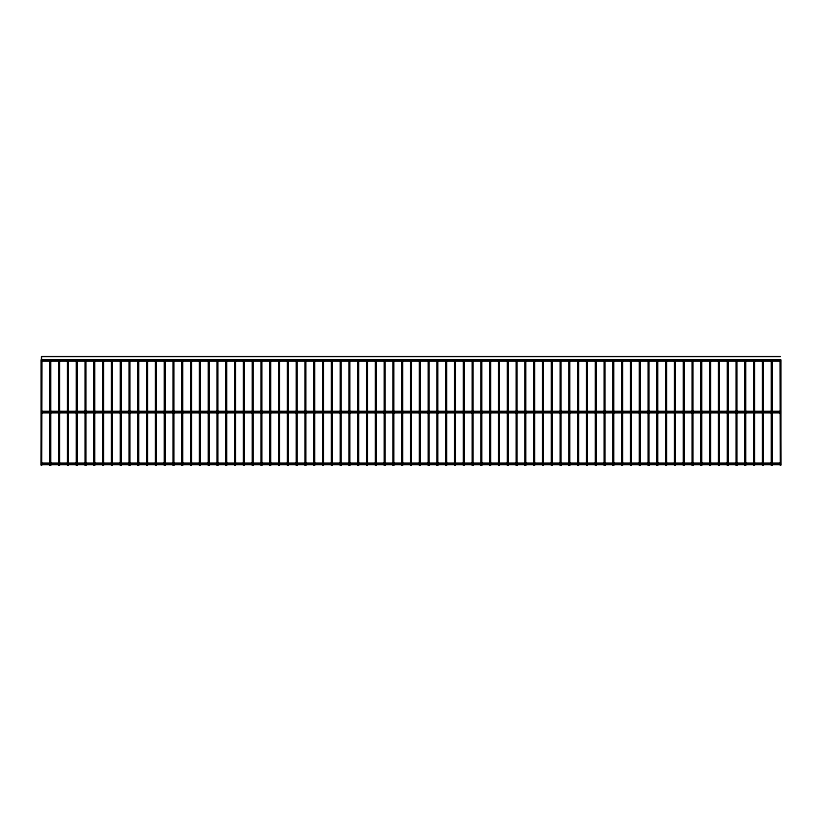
<?xml version="1.0" encoding="UTF-8"?>
<svg xmlns="http://www.w3.org/2000/svg" width="822" height="822" viewBox="0 0 822 822"><rect width="100%" height="100%" fill="white"/><g stroke="black" fill="none" stroke-linecap="round" stroke-linejoin="round"><path stroke-width="1.23" d="M41.1 465.036L41.1 359.851L41.922 359.851L41.511 465.447L41.511 464.625L780.489 464.625L780.489 465.447L780.078 359.851L780.9 359.851L780.9 465.036M49.895 465.036L50.717 465.036L49.895 465.036L49.895 359.851L50.717 359.851L50.717 465.036M58.691 465.036L59.523 465.036L58.691 465.036L58.691 359.851L59.523 359.851L59.523 465.036M67.496 465.036L68.318 465.036L67.496 465.036L67.496 359.851L68.318 359.851L68.318 465.036M76.292 465.036L77.114 465.036L76.292 465.036L76.292 359.851L77.114 359.851L77.114 465.036M85.087 465.036L85.909 465.036L85.087 465.036L85.087 359.851L85.909 359.851L85.909 465.036M93.883 465.036L94.705 465.036L93.883 465.036L93.883 359.851L94.705 359.851L94.705 465.036M102.678 465.036L103.51 465.036L102.678 465.036L102.678 359.851L103.51 359.851L103.51 465.036M111.473 465.036L112.306 465.036L111.473 465.036L111.473 359.851L112.306 359.851L112.306 465.036M120.279 465.036L121.101 465.036L120.279 465.036L120.279 359.851L121.101 359.851L121.101 465.036M129.075 465.036L129.897 465.036L129.075 465.036L129.075 359.851L129.897 359.851L129.897 465.036M137.87 465.036L138.692 465.036L137.87 465.036L137.87 359.851L138.692 359.851L138.692 465.036M146.665 465.036L147.498 465.036L146.665 465.036L146.665 359.851L147.498 359.851L147.498 465.036M155.461 465.036L156.293 465.036L155.461 465.036L155.461 359.851L156.293 359.851L156.293 465.036M164.266 465.036L165.088 465.036L164.266 465.036L164.266 359.851L165.088 359.851L165.088 465.036M173.062 465.036L173.884 465.036L173.062 465.036L173.062 359.851L173.884 359.851L173.884 465.036M181.857 465.036L182.679 465.036L181.857 465.036L181.857 359.851L182.679 359.851L182.679 465.036M190.653 465.036L191.475 465.036L190.653 465.036L190.653 359.851L191.475 359.851L191.475 465.036M199.448 465.036L200.28 465.036L199.448 465.036L199.448 359.851L200.28 359.851L200.28 465.036M208.254 465.036L209.076 465.036L208.254 465.036L208.254 359.851L209.076 359.851L209.076 465.036M217.049 465.036L217.871 465.036L217.049 465.036L217.049 359.851L217.871 359.851L217.871 465.036M225.845 465.036L226.667 465.036L225.845 465.036L225.845 359.851L226.667 359.851L226.667 465.036M234.64 465.036L235.462 465.036L234.64 465.036L234.64 359.851L235.462 359.851L235.462 465.036M243.435 465.036L244.268 465.036L243.435 465.036L243.435 359.851L244.268 359.851L244.268 465.036M252.231 465.036L253.063 465.036L252.231 465.036L252.231 359.851L253.063 359.851L253.063 465.036M261.036 465.036L261.858 465.036L261.036 465.036L261.036 359.851L261.858 359.851L261.858 465.036M269.832 465.036L270.654 465.036L269.832 465.036L269.832 359.851L270.654 359.851L270.654 465.036M278.627 465.036L279.449 465.036L278.627 465.036L278.627 359.851L279.449 359.851L279.449 465.036M287.423 465.036L288.255 465.036L287.423 465.036L287.423 359.851L288.255 359.851L288.255 465.036M296.218 465.036L297.05 465.036L296.218 465.036L296.218 359.851L297.05 359.851L297.05 465.036M305.024 465.036L305.846 465.036L305.024 465.036L305.024 359.851L305.846 359.851L305.846 465.036M313.819 465.036L314.641 465.036L313.819 465.036L313.819 359.851L314.641 359.851L314.641 465.036M322.614 465.036L323.436 465.036L322.614 465.036L322.614 359.851L323.436 359.851L323.436 465.036M331.41 465.036L332.232 465.036L331.41 465.036L331.41 359.851L332.232 359.851L332.232 465.036M340.205 465.036L341.038 465.036L340.205 465.036L340.205 359.851L341.038 359.851L341.038 465.036M349.011 465.036L349.833 465.036L349.011 465.036L349.011 359.851L349.833 359.851L349.833 465.036M357.806 465.036L358.628 465.036L357.806 465.036L357.806 359.851L358.628 359.851L358.628 465.036M366.602 465.036L367.424 465.036L366.602 465.036L366.602 359.851L367.424 359.851L367.424 465.036M375.397 465.036L376.219 465.036L375.397 465.036L375.397 359.851L376.219 359.851L376.219 465.036M384.193 465.036L385.025 465.036L384.193 465.036L384.193 359.851L385.025 359.851L385.025 465.036M392.988 465.036L393.82 465.036L392.988 465.036L392.988 359.851L393.82 359.851L393.82 465.036M401.794 465.036L402.616 465.036L401.794 465.036L401.794 359.851L402.616 359.851L402.616 465.036M410.589 465.036L410.589 359.851L411.411 359.851L411.288 465.334L410.712 464.749M419.384 465.036L420.206 465.036L419.384 465.036L419.384 359.851L420.206 359.851L420.206 465.036M428.18 465.036L429.012 465.036L428.18 465.036L428.18 359.851L429.012 359.851L429.012 465.036M436.975 465.036L437.807 465.036L436.975 465.036L436.975 359.851L437.807 359.851L437.807 465.036M445.781 465.036L446.603 465.036L445.781 465.036L445.781 359.851L446.603 359.851L446.603 465.036M454.576 465.036L455.398 465.036L454.576 465.036L454.576 359.851L455.398 359.851L455.398 465.036M463.372 465.036L464.194 465.036L463.372 465.036L463.372 359.851L464.194 359.851L464.194 465.036M472.167 465.036L472.989 465.036L472.167 465.036L472.167 359.851L472.989 359.851L472.989 465.036M480.962 465.036L481.795 465.036L480.962 465.036L480.962 359.851L481.795 359.851L481.795 465.036M489.768 465.036L490.59 465.036L489.768 465.036L489.768 359.851L490.59 359.851L490.59 465.036M498.564 465.036L499.386 465.036L498.564 465.036L498.564 359.851L499.386 359.851L499.386 465.036M507.359 465.036L508.181 465.036L507.359 465.036L507.359 359.851L508.181 359.851L508.181 465.036M516.154 465.036L516.976 465.036L516.154 465.036L516.154 359.851L516.976 359.851L516.976 465.036M524.95 465.036L525.782 465.036L524.95 465.036L524.95 359.851L525.782 359.851L525.782 465.036M533.745 465.036L534.577 465.036L533.745 465.036L533.745 359.851L534.577 359.851L534.577 465.036M542.551 465.036L543.373 465.036L542.551 465.036L542.551 359.851L543.373 359.851L543.373 465.036M551.346 465.036L552.168 465.036L551.346 465.036L551.346 359.851L552.168 359.851L552.168 465.036M560.142 465.036L560.964 465.036L560.142 465.036L560.142 359.851L560.964 359.851L560.964 465.036M568.937 465.036L569.769 465.036L568.937 465.036L568.937 359.851L569.769 359.851L569.769 465.036M577.732 465.036L578.565 465.036L577.732 465.036L577.732 359.851L578.565 359.851L578.565 465.036M586.538 465.036L587.36 465.036L586.538 465.036L586.538 359.851L587.36 359.851L587.36 465.036M595.334 465.036L596.156 465.036L595.334 465.036L595.334 359.851L596.156 359.851L596.156 465.036M604.129 465.036L604.951 465.036L604.129 465.036L604.129 359.851L604.951 359.851L604.951 465.036M612.924 465.036L613.746 465.036L612.924 465.036L612.924 359.851L613.746 359.851L613.746 465.036M621.72 465.036L622.552 465.036L621.72 465.036L621.72 359.851L622.552 359.851L622.552 465.036M630.525 465.036L631.347 465.036L630.525 465.036L630.525 359.851L631.347 359.851L631.347 465.036M639.321 465.036L640.143 465.036L639.321 465.036L639.321 359.851L640.143 359.851L640.143 465.036M648.116 465.036L648.938 465.036L648.116 465.036L648.116 359.851L648.938 359.851L648.938 465.036M656.912 465.036L657.734 465.036L656.912 465.036L656.912 359.851L657.734 359.851L657.734 465.036M665.707 465.036L666.539 465.036L665.707 465.036L665.707 359.851L666.539 359.851L666.539 465.036M674.502 465.036L675.335 465.036L674.502 465.036L674.502 359.851L675.335 359.851L675.335 465.036M683.308 465.036L684.13 465.036L683.308 465.036L683.308 359.851L684.13 359.851L684.13 465.036M692.103 465.036L692.925 465.036L692.103 465.036L692.103 359.851L692.925 359.851L692.925 465.036M700.899 465.036L701.721 465.036L700.899 465.036L700.899 359.851L701.721 359.851L701.721 465.036M709.694 465.036L710.527 465.036L709.694 465.036L709.694 359.851L710.527 359.851L710.527 465.036M718.49 465.036L719.322 465.036L718.49 465.036L718.49 359.851L719.322 359.851L719.322 465.036M727.295 465.036L728.117 465.036L727.295 465.036L727.295 359.851L728.117 359.851L728.117 465.036M736.091 465.036L736.913 465.036L736.091 465.036L736.091 359.851L736.913 359.851L736.913 465.036M744.886 465.036L745.708 465.036L744.886 465.036L744.886 359.851L745.708 359.851L745.708 465.036M753.682 465.036L754.504 465.036L753.682 465.036L753.682 359.851L754.504 359.851L754.504 465.036M762.477 465.036L763.309 465.036L762.477 465.036L762.477 359.851L763.309 359.851L763.309 465.036M771.283 465.036L772.105 465.036L771.283 465.036L771.283 359.851L772.105 359.851L772.105 465.036M780.489 356.553L41.511 356.553L41.511 465.447M41.511 359.604L780.489 359.604L780.489 465.447M41.511 360.437L780.489 360.437M41.511 361.259L780.489 361.259M41.511 411.288L780.489 411.288M41.511 412.12L780.489 412.12M41.511 412.942L780.489 412.942M41.511 462.971L780.489 462.971M41.511 463.803L780.489 463.803M771.694 359.851L771.694 465.447M762.888 359.851L762.888 465.447M754.093 359.851L754.093 465.447M745.297 359.851L745.297 465.447M736.502 359.851L736.502 465.447M727.706 359.851L727.706 465.447M718.911 359.851L718.911 465.447M710.105 359.851L710.105 465.447M701.31 359.851L701.31 465.447M692.514 359.851L692.514 465.447M683.719 359.851L683.719 465.447M674.924 359.851L674.924 465.447M666.118 359.851L666.118 465.447M657.323 359.851L657.323 465.447M648.527 359.851L648.527 465.447M639.732 359.851L639.732 465.447M630.936 359.851L630.936 465.447M622.131 359.851L622.131 465.447M613.335 359.851L613.335 465.447M604.54 359.851L604.54 465.447M595.745 359.851L595.745 465.447M586.949 359.851L586.949 465.447M578.154 359.851L578.154 465.447M569.348 359.851L569.348 465.447M560.553 359.851L560.553 465.447M551.757 359.851L551.757 465.447M542.962 359.851L542.962 465.447M534.166 359.851L534.166 465.447M525.361 359.851L525.361 465.447M516.565 359.851L516.565 465.447M507.77 359.851L507.77 465.447M498.975 359.851L498.975 465.447M490.179 359.851L490.179 465.447M481.373 359.851L481.373 465.447M472.578 359.851L472.578 465.447M463.783 359.851L463.783 465.447M454.987 359.851L454.987 465.447M446.192 359.851L446.192 465.447M437.396 359.851L437.396 465.447M428.591 359.851L428.591 465.447M419.795 359.851L419.795 465.447M411 359.851L411 465.447M402.205 359.851L402.205 465.447M393.409 359.851L393.409 465.447M384.604 359.851L384.604 465.447M375.808 359.851L375.808 465.447M367.013 359.851L367.013 465.447M358.217 359.851L358.217 465.447M349.422 359.851L349.422 465.447M340.627 359.851L340.627 465.447M331.821 359.851L331.821 465.447M323.025 359.851L323.025 465.447M314.23 359.851L314.23 465.447M305.435 359.851L305.435 465.447M296.639 359.851L296.639 465.447M287.834 359.851L287.834 465.447M279.038 359.851L279.038 465.447M270.243 359.851L270.243 465.447M261.447 359.851L261.447 465.447M252.652 359.851L252.652 465.447M243.846 359.851L243.846 465.447M235.051 359.851L235.051 465.447M226.256 359.851L226.256 465.447M217.46 359.851L217.46 465.447M208.665 359.851L208.665 465.447M199.869 359.851L199.869 465.447M191.064 359.851L191.064 465.447M182.268 359.851L182.268 465.447M173.473 359.851L173.473 465.447M164.677 359.851L164.677 465.447M155.882 359.851L155.882 465.447M147.076 359.851L147.076 465.447M138.281 359.851L138.281 465.447M129.486 359.851L129.486 465.447M120.69 359.851L120.69 465.447M111.895 359.851L111.895 465.447M103.089 359.851L103.089 465.447M94.294 359.851L94.294 465.447M85.498 359.851L85.498 465.447M76.703 359.851L76.703 465.447M67.907 359.851L67.907 465.447M59.112 359.851L59.112 465.447M50.306 359.851L50.306 465.447"/></g></svg>
